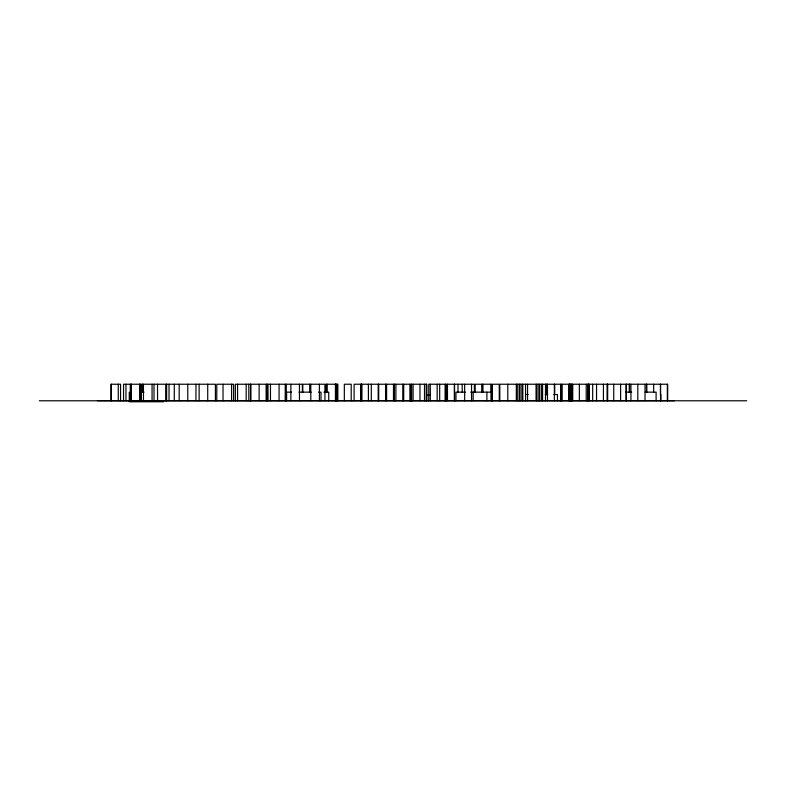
<?xml version="1.0" encoding="UTF-8"?>
<svg xmlns="http://www.w3.org/2000/svg" width="786" height="786" viewBox="0 0 786 786"><rect width="100%" height="100%" fill="white"/><g stroke="black" fill="none" stroke-linecap="round" stroke-linejoin="round"><path stroke-width="1.18" d="M141.549 392.145L144.005 392.145M291.537 392.145L286.625 392.145L286.625 400.732M298.906 392.145L311.177 392.145M318.546 392.145L321.002 392.145L321.002 400.732M323.979 392.145L328.735 392.145L328.735 400.732M465.479 392.145L455.959 392.145L455.959 400.732M470.686 392.145L491.034 392.145L491.034 400.732M625.597 392.145L631.698 392.145M645.119 392.145L656.104 392.145L656.104 400.732M525.746 394.543L528.182 394.543M545.268 394.543L547.704 394.543M553.806 394.543L557.461 394.543L557.461 400.732M426.425 395.23L430.011 395.23M97.385 400.732L674.408 400.732M39.3 400.772L746.7 400.772M163.655 401.764L129.268 401.764L129.268 392.145M667.697 400.732L667.697 384.236L499.808 384.236L499.808 400.732M667.324 384.236L667.324 400.732M660.869 394.543L660.869 400.732M660.564 384.236L660.564 400.732M660.446 384.236L660.446 394.837M653.687 384.236L653.647 392.489M646.77 384.236L646.77 392.489M646.465 384.236L646.465 392.489M645.031 384.236L645.031 400.732M637.81 384.236L637.81 400.732M630.932 384.236L630.932 400.732M629.586 384.236L629.586 392.489M629.272 384.236L629.272 392.489M626.334 384.236L626.334 400.732M626.128 384.236L626.128 400.732M620.616 384.236L620.616 400.732M613.738 384.236L613.738 400.732M607.627 384.236L607.627 400.732M607.46 384.236L607.46 400.732M607.214 384.236L607.214 400.732M603.422 384.236L603.422 400.732M596.545 384.236L596.545 400.732M592.673 384.236L592.673 400.732M589.107 384.236L589.107 400.732M588.92 384.236L588.92 400.732M588.301 384.236L588.301 400.732M587.908 384.236L587.908 400.732M586.228 384.236L586.228 400.732M579.351 384.236L579.351 400.732M572.739 384.236L572.739 400.732M571.913 384.236L571.913 400.732M571.638 384.236L571.638 400.732M570.715 384.236L570.715 400.732M570.223 384.236L570.223 400.732M569.388 384.236L569.388 400.732M569.202 384.236L569.202 400.732M569.044 384.236L569.044 400.732M562.167 384.236L562.167 400.732M554.72 384.236L554.72 394.837M554.356 384.236L554.356 400.732M547.478 384.236L547.478 400.732M547.007 384.236L547.007 394.837M546.123 384.236L546.123 394.837M545.484 384.236L545.484 400.732M542.586 384.236L542.586 400.732M541.642 384.236L541.642 400.732M539.795 384.236L539.795 400.732M538.852 384.236L538.852 400.732M537.015 384.236L537.015 400.732M536.062 384.236L536.062 400.732M527.553 384.236L527.553 400.732M525.549 384.236L525.549 400.732M522.837 384.236L522.837 400.732M521.894 384.236L521.894 400.732M520.047 384.236L520.047 400.732M519.104 384.236L519.104 400.732M517.257 384.236L517.257 400.732M516.314 384.236L516.314 400.732M507.795 384.236L507.795 400.732M499.257 400.732L499.257 384.236L492.38 384.236L492.38 400.732M491.564 400.732L491.564 384.236L482.231 384.236L482.231 392.489M490.818 384.236L490.818 392.489M486.898 392.145L486.898 400.732M482.968 384.236L482.968 392.489M482.064 392.489L482.064 384.236L475.186 384.236L475.186 392.489M474.371 392.489L474.371 384.236L445.967 384.236L445.967 400.732M473.143 392.145L473.143 400.732M471.541 384.236L471.541 400.732M464.664 384.236L464.664 400.732M462.207 384.236L462.207 392.489M457.992 384.236L457.992 392.489M454.563 384.236L454.563 400.732M454.347 384.236L454.347 400.732M447.47 384.236L447.47 400.732M445.721 400.732L445.721 384.236L428.773 384.236L428.773 400.732M445.112 384.236L445.112 400.732M439.679 384.236L439.679 400.732M437.163 384.236L437.163 400.732M430.286 384.236L430.286 400.732M426.886 400.732L426.886 384.236L411.107 384.236L411.107 400.732M426.277 384.236L426.277 400.732M424.509 384.236L424.509 400.732M419.97 384.236L419.97 400.732M413.092 384.236L413.092 400.732M411.579 384.236L411.579 400.732M410.587 400.732L410.587 384.236L354.113 384.236L354.113 400.732M409.899 384.236L409.899 400.732M403.709 384.236L403.709 400.732M402.776 384.236L402.776 400.732M395.898 384.236L395.898 400.732M394.395 384.236L394.395 400.732M393.472 384.236L393.472 400.732M386.604 384.236L386.604 400.732M385.582 384.236L385.582 400.732M378.705 384.236L378.705 400.732M378.184 384.236L378.184 400.732M371.306 384.236L371.306 400.732M368.398 384.236L368.398 400.732M361.815 384.236L361.815 400.732M361.521 384.236L361.521 400.732M361.206 384.236L361.206 400.732M360.99 384.236L360.99 400.732M351.204 400.732L351.204 384.236L344.327 384.236L344.327 400.732M337.862 400.732L337.862 384.236L325.954 384.236L325.954 392.489M337.214 384.236L337.214 400.732M336.261 384.236L336.261 400.732M335.828 384.236L335.828 400.732M335.602 384.236L335.602 400.732M335.425 384.236L335.425 400.732M327.231 384.236L327.231 392.489M326.21 384.236L326.21 392.489M324.932 400.732L324.932 384.236L302.816 384.236L302.816 392.489M319.401 384.236L319.401 400.732M310.804 384.236L310.804 400.732M309.694 384.236L309.694 392.489M302.384 392.489L302.384 384.236L235.368 384.236L235.368 400.732M299.466 384.236L299.466 400.732M290.869 384.236L290.869 400.732M286.271 384.236L286.271 400.732M285.259 384.236L285.2 400.732M279.069 384.236L279.069 400.732M270.472 384.236L270.472 400.732M268.006 384.236L268.006 400.732M267.034 384.236L267.034 400.732M266.12 384.236L266.12 400.732M259.125 384.236L259.125 400.732M250.813 384.236L250.813 400.732M250.528 384.236L250.528 400.732M248.808 384.236L248.808 400.732M246.175 384.236L246.175 400.732M237.578 384.236L237.578 400.732M233.619 400.732L233.619 384.236L216.769 384.236L216.769 400.732M231.615 384.236L231.615 400.732M223.028 384.236L223.028 400.732M215.403 400.732L215.403 384.236L141.971 384.236L141.971 392.489M207.72 384.236L207.72 400.732M199.123 384.236L199.123 400.732M195.95 384.236L195.95 400.732M187.775 384.236L187.775 400.732M179.179 384.236L179.179 400.732M174.276 384.236L174.276 400.732M169.029 384.236L169.029 400.732M166.612 384.236L166.612 400.732M157.514 384.236L157.564 400.732M154.017 384.236L154.017 400.732M152.062 384.236L152.062 400.732M143.465 384.236L143.465 400.732M142.433 384.236L142.433 392.489M141.136 400.732L141.136 384.236L123.549 384.236L123.549 400.732M140.959 384.236L140.959 400.732M139.829 384.236L139.829 400.732M139.682 384.236L139.682 400.732M131.242 384.236L131.242 400.732M131.085 384.236L131.085 400.732M130.289 384.236L130.289 400.732M125.966 384.236L125.966 400.732M120.563 400.732L120.563 384.236L110.924 384.236L110.924 400.732M118.264 384.236L118.264 400.732M111.386 384.236L111.386 400.732M560.791 400.732L560.791 384.236L560.703 400.732M166.16 400.732L166.16 384.236L166.101 400.732"/></g></svg>
